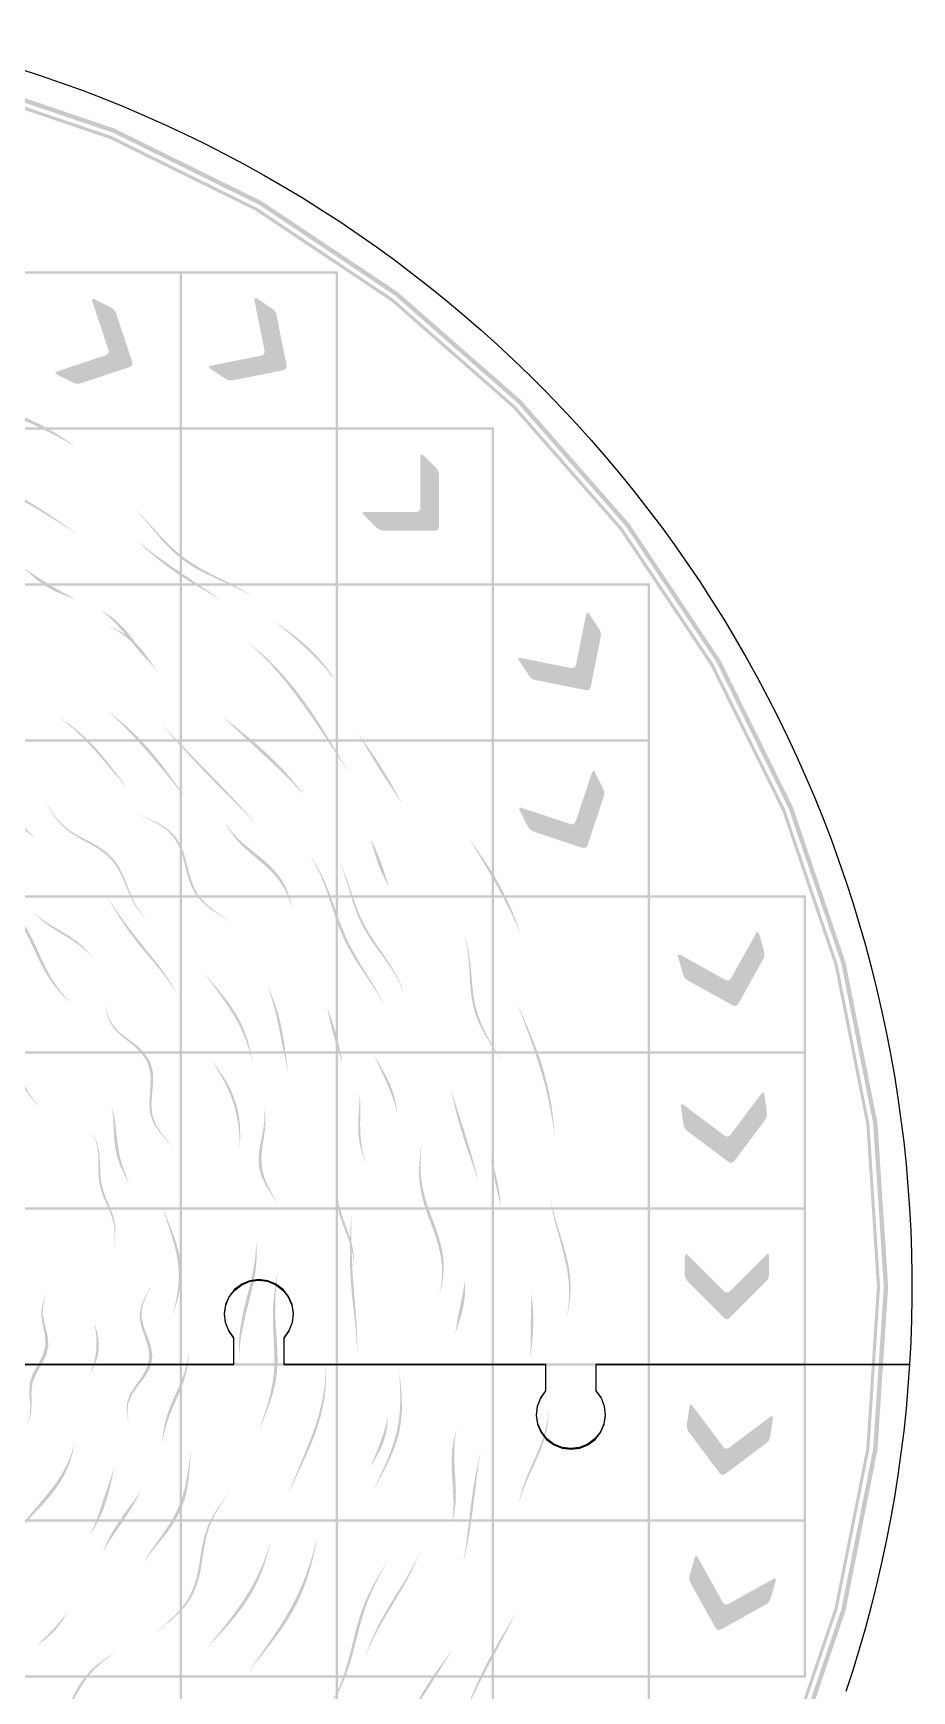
# Model space of a CAD drawing. Header units: millimetres. Extents: x 0 to 409, y 0 to 409.
# Drawn here: x 268.5 to 409.3, y 139.8 to 405.5 of the extents above; entities that cross this region are included whole.
import ezdxf

# ---------------------------------------------------------------- set-up
doc = ezdxf.new("R2010")
doc.units = ezdxf.units.MM
doc.layers.add('CUT', color=1, linetype='Continuous')
doc.layers.add('RASTER', color=7, linetype='Continuous')

msp = doc.modelspace()

# ---------------------------------------------------------------- hatches: boundary and pattern name
at = {"layer": 'RASTER'}
h = msp.add_hatch(color=7, dxfattribs=at)
h.paths.add_polyline_path([(405.485, 204.643), (403.766, 178.427), (398.641, 152.661), (390.196, 127.784), (378.577, 104.221), (363.981, 82.378), (346.659, 62.626), (326.907, 45.304), (305.064, 30.708), (281.501, 19.089), (256.624, 10.644), (230.858, 5.519), (204.642, 3.8), (178.427, 5.519), (152.661, 10.644), (127.783, 19.089), (104.221, 30.708), (82.377, 45.304), (62.625, 62.626), (45.303, 82.378), (30.708, 104.221), (19.088, 127.784), (10.644, 152.661), (5.518, 178.427), (3.8, 204.643), (5.518, 230.858), (10.644, 256.624), (19.088, 281.502), (30.708, 305.064), (45.303, 326.908), (62.625, 346.66), (82.377, 363.982), (104.221, 378.577), (127.783, 390.197), (152.661, 398.641), (178.427, 403.767), (204.642, 405.485), (230.858, 403.767), (256.624, 398.641), (281.501, 390.197), (305.064, 378.577), (326.907, 363.982), (346.659, 346.66), (363.981, 326.908), (378.577, 305.064), (390.196, 281.502), (398.641, 256.624), (403.766, 230.858)])
h.paths.add_polyline_path([(404.785, 204.643), (403.072, 178.519), (397.965, 152.842), (389.55, 128.051), (377.971, 104.571), (363.426, 82.804), (346.164, 63.121), (326.481, 45.859), (304.714, 31.314), (281.234, 19.735), (256.443, 11.32), (230.766, 6.213), (204.642, 4.5), (178.519, 6.213), (152.842, 11.32), (128.051, 19.735), (104.571, 31.314), (82.803, 45.859), (63.12, 63.121), (45.859, 82.804), (31.314, 104.571), (19.735, 128.051), (11.32, 152.842), (6.212, 178.519), (4.5, 204.643), (6.212, 230.766), (11.32, 256.443), (19.735, 281.234), (31.314, 304.714), (45.859, 326.482), (63.12, 346.165), (82.803, 363.426), (104.571, 377.971), (128.051, 389.55), (152.842, 397.965), (178.519, 403.073), (204.642, 404.785), (230.766, 403.073), (256.443, 397.965), (281.234, 389.55), (304.714, 377.971), (326.481, 363.426), (346.164, 346.165), (363.426, 326.482), (377.971, 304.714), (389.55, 281.234), (397.965, 256.443), (403.072, 230.766)])
h = msp.add_hatch(color=7, dxfattribs=at)
h.paths.add_polyline_path([(404.185, 204.643), (402.478, 178.597), (397.385, 152.997), (388.995, 128.281), (377.451, 104.871), (362.95, 83.169), (345.74, 63.545), (326.116, 46.335), (304.414, 31.834), (281.004, 20.29), (256.288, 11.9), (230.688, 6.807), (204.642, 5.1), (178.597, 6.807), (152.997, 11.9), (128.281, 20.29), (104.871, 31.834), (83.169, 46.335), (63.545, 63.545), (46.335, 83.169), (31.834, 104.871), (20.289, 128.281), (11.899, 152.997), (6.807, 178.597), (5.1, 204.643), (6.807, 230.688), (11.899, 256.288), (20.289, 281.004), (31.834, 304.414), (46.335, 326.116), (63.545, 345.74), (83.169, 362.95), (104.871, 377.451), (128.281, 388.996), (152.997, 397.386), (178.597, 402.478), (204.642, 404.185), (230.688, 402.478), (256.288, 397.386), (281.004, 388.996), (304.414, 377.451), (326.116, 362.95), (345.74, 345.74), (362.95, 326.116), (377.451, 304.414), (388.995, 281.004), (397.385, 256.288), (402.478, 230.688)])
h.paths.add_polyline_path([(403.685, 204.643), (401.982, 178.662), (396.903, 153.127), (388.534, 128.472), (377.018, 105.121), (362.553, 83.473), (345.387, 63.898), (325.812, 46.732), (304.164, 32.267), (280.813, 20.751), (256.158, 12.382), (230.623, 7.303), (204.642, 5.6), (178.662, 7.303), (153.126, 12.382), (128.472, 20.751), (105.121, 32.267), (83.473, 46.732), (63.898, 63.898), (46.731, 83.473), (32.267, 105.121), (20.751, 128.472), (12.382, 153.127), (7.303, 178.662), (5.6, 204.643), (7.303, 230.623), (12.382, 256.159), (20.751, 280.813), (32.267, 304.164), (46.731, 325.812), (63.898, 345.387), (83.473, 362.554), (105.121, 377.018), (128.472, 388.534), (153.126, 396.903), (178.662, 401.982), (204.642, 403.685), (230.623, 401.982), (256.158, 396.903), (280.813, 388.534), (304.164, 377.018), (325.812, 362.554), (345.387, 345.387), (362.553, 325.812), (377.018, 304.164), (388.534, 280.813), (396.903, 256.159), (401.982, 230.623)])
for points in [[(266.967, 367.318), (292.317, 367.318), (292.317, 366.968), (266.967, 366.968)], [(291.967, 367.318), (317.317, 367.318), (317.317, 366.968), (291.967, 366.968)], [(291.967, 366.968), (292.317, 366.968), (292.317, 342.318), (291.967, 342.318)], [(316.967, 366.968), (317.317, 366.968), (317.317, 342.318), (316.967, 342.318)], [(277.979, 362.428), (277.934, 362.59), (277.917, 362.719), (277.929, 362.815), (277.969, 362.878), (278.037, 362.909), (278.134, 362.907), (278.259, 362.872), (278.413, 362.804), (280.872, 361.574), (281.033, 361.485), (281.18, 361.383), (281.314, 361.27), (281.435, 361.145), (281.541, 361.008), (281.634, 360.86), (281.714, 360.7), (281.78, 360.528), (284.325, 352.894), (284.369, 352.724), (284.384, 352.568), (284.369, 352.428), (284.325, 352.302), (284.25, 352.19), (284.147, 352.094), (284.013, 352.013), (283.85, 351.946), (276.217, 349.401), (276.04, 349.351), (275.864, 349.319), (275.689, 349.304), (275.516, 349.307), (275.344, 349.329), (275.173, 349.368), (275.003, 349.425), (274.835, 349.5), (272.375, 350.73), (272.229, 350.812), (272.126, 350.891), (272.066, 350.967), (272.05, 351.04), (272.077, 351.11), (272.146, 351.177), (272.26, 351.241), (272.416, 351.302), (280.049, 353.846), (280.212, 353.913), (280.345, 353.995), (280.449, 354.091), (280.523, 354.202), (280.568, 354.328), (280.583, 354.469), (280.568, 354.625), (280.523, 354.795)], [(303.957, 362.574), (303.933, 362.74), (303.932, 362.87), (303.956, 362.964), (304.003, 363.022), (304.075, 363.044), (304.171, 363.03), (304.29, 362.98), (304.434, 362.894), (306.722, 361.368), (306.871, 361.259), (307.005, 361.14), (307.123, 361.011), (307.227, 360.873), (307.316, 360.724), (307.39, 360.565), (307.449, 360.396), (307.494, 360.217), (309.072, 352.327), (309.095, 352.153), (309.09, 351.996), (309.058, 351.858), (308.998, 351.739), (308.911, 351.638), (308.796, 351.555), (308.653, 351.491), (308.483, 351.445), (300.594, 349.867), (300.411, 349.839), (300.233, 349.828), (300.058, 349.836), (299.886, 349.86), (299.718, 349.903), (299.553, 349.963), (299.392, 350.04), (299.234, 350.136), (296.946, 351.661), (296.811, 351.761), (296.719, 351.852), (296.669, 351.935), (296.662, 352.01), (296.697, 352.076), (296.775, 352.134), (296.895, 352.183), (297.057, 352.224), (304.947, 353.802), (305.117, 353.848), (305.26, 353.912), (305.374, 353.995), (305.462, 354.096), (305.522, 354.216), (305.554, 354.354), (305.558, 354.51), (305.535, 354.685)], [(258.691, 346.444), (260.317, 346.081), (261.931, 345.676), (263.529, 345.218), (265.104, 344.698), (266.654, 344.111), (268.173, 343.454), (269.66, 342.727), (271.114, 341.932), (272.535, 341.075), (273.925, 340.164), (275.287, 339.208), (275.278, 339.19), (273.855, 340.027), (272.411, 340.827), (270.949, 341.591), (269.467, 342.318), (267.969, 343.008), (266.454, 343.663), (264.925, 344.283), (263.382, 344.868), (261.827, 345.42), (260.26, 345.938), (258.684, 346.425)], [(266.967, 342.318), (292.317, 342.318), (292.317, 341.968), (266.967, 341.968)], [(291.967, 342.318), (317.317, 342.318), (317.317, 341.968), (291.967, 341.968)], [(291.967, 341.968), (292.317, 341.968), (292.317, 317.318), (291.967, 317.318)], [(316.967, 342.318), (342.317, 342.318), (342.317, 341.968), (316.967, 341.968)], [(316.967, 341.968), (317.317, 341.968), (317.317, 317.318), (316.967, 317.318)], [(341.967, 341.968), (342.317, 341.968), (342.317, 317.318), (341.967, 317.318)], [(330.526, 337.555), (330.535, 337.722), (330.559, 337.85), (330.601, 337.937), (330.659, 337.985), (330.733, 337.992), (330.825, 337.96), (330.932, 337.887), (331.057, 337.774), (333.001, 335.83), (333.125, 335.694), (333.233, 335.551), (333.324, 335.401), (333.399, 335.245), (333.457, 335.081), (333.498, 334.911), (333.523, 334.734), (333.531, 334.55), (333.531, 326.504), (333.52, 326.328), (333.485, 326.175), (333.426, 326.047), (333.344, 325.941), (333.238, 325.859), (333.11, 325.8), (332.957, 325.765), (332.781, 325.754), (324.735, 325.754), (324.551, 325.762), (324.374, 325.787), (324.204, 325.828), (324.04, 325.886), (323.884, 325.961), (323.734, 326.052), (323.591, 326.16), (323.455, 326.284), (321.511, 328.228), (321.398, 328.353), (321.325, 328.46), (321.293, 328.552), (321.3, 328.626), (321.348, 328.684), (321.435, 328.726), (321.563, 328.75), (321.73, 328.759), (329.776, 328.759), (329.952, 328.77), (330.104, 328.806), (330.233, 328.864), (330.339, 328.946), (330.421, 329.052), (330.479, 329.181), (330.515, 329.333), (330.526, 329.509)], [(257.229, 335.427), (258.738, 334.86), (260.232, 334.254), (261.709, 333.606), (263.167, 332.918), (264.605, 332.189), (266.024, 331.422), (267.423, 330.619), (268.803, 329.783), (270.165, 328.92), (271.512, 328.034), (272.844, 327.129), (274.166, 326.212), (275.48, 325.287), (275.47, 325.27), (274.116, 326.124), (272.758, 326.973), (271.394, 327.817), (270.025, 328.654), (268.649, 329.482), (267.263, 330.298), (265.868, 331.1), (264.461, 331.883), (263.042, 332.645), (261.609, 333.381), (260.162, 334.09), (258.699, 334.766), (257.221, 335.408)], [(284.853, 329.162), (285.981, 328.052), (287.068, 326.894), (288.136, 325.721), (289.207, 324.566), (290.303, 323.455), (291.441, 322.412), (292.635, 321.449), (293.892, 320.57), (295.21, 319.766), (296.582, 319.022), (297.991, 318.315), (299.415, 317.615), (300.831, 316.892), (302.212, 316.118), (303.534, 315.267), (303.521, 315.252), (302.148, 316.045), (300.72, 316.763), (299.263, 317.433), (297.803, 318.087), (296.368, 318.757), (294.98, 319.474), (293.655, 320.262), (292.401, 321.14), (291.22, 322.113), (290.103, 323.179), (289.037, 324.325), (288.002, 325.526), (286.973, 326.753), (285.927, 327.971), (284.843, 329.145)], [(285.241, 324.001), (286.521, 323.023), (287.812, 322.063), (289.114, 321.121), (290.429, 320.194), (291.755, 319.282), (293.09, 318.378), (294.431, 317.478), (295.773, 316.575), (297.113, 315.663), (298.444, 314.736), (298.431, 314.721), (297.021, 315.553), (295.613, 316.378), (294.217, 317.21), (292.845, 318.063), (291.501, 318.948), (290.191, 319.874), (288.913, 320.843), (287.665, 321.855), (286.44, 322.906), (285.229, 323.984)], [(266.868, 319.89), (268.21, 318.957), (269.565, 318.056), (270.939, 317.191), (272.335, 316.365), (273.757, 315.58), (275.206, 314.834), (275.195, 314.818), (273.62, 315.361), (272.11, 315.995), (270.687, 316.763), (269.35, 317.68), (268.084, 318.731), (266.859, 319.872)], [(266.967, 317.318), (292.317, 317.318), (292.317, 316.968), (266.967, 316.968)], [(291.967, 317.318), (317.317, 317.318), (317.317, 316.968), (291.967, 316.968)], [(291.967, 316.968), (292.317, 316.968), (292.317, 292.318), (291.967, 292.318)], [(316.967, 317.318), (342.317, 317.318), (342.317, 316.968), (316.967, 316.968)], [(316.967, 316.968), (317.317, 316.968), (317.317, 292.318), (316.967, 292.318)], [(341.967, 317.318), (367.317, 317.318), (367.317, 316.968), (341.967, 316.968)], [(341.967, 316.968), (342.317, 316.968), (342.317, 292.318), (341.967, 292.318)], [(366.967, 316.968), (367.317, 316.968), (367.317, 292.318), (366.967, 292.318)], [(279.388, 313.065), (280.754, 312.152), (282.017, 311.097), (283.179, 309.909), (284.253, 308.618), (285.264, 307.261), (286.246, 305.887), (287.24, 304.544), (287.227, 304.528), (286.11, 305.718), (285.033, 306.967), (283.972, 308.251), (282.903, 309.539), (281.797, 310.794), (280.629, 311.975), (279.377, 313.049)], [(307.41, 311.035), (308.79, 310.081), (310.138, 309.088), (311.439, 308.04), (312.679, 306.928), (313.848, 305.746), (314.943, 304.496), (315.967, 303.184), (316.927, 301.819), (316.912, 301.806), (315.858, 303.087), (314.756, 304.327), (313.61, 305.526), (312.425, 306.688), (311.207, 307.815), (309.959, 308.91), (308.687, 309.977), (307.396, 311.02)], [(357.061, 312.228), (357.102, 312.39), (357.151, 312.51), (357.209, 312.588), (357.275, 312.623), (357.35, 312.616), (357.433, 312.566), (357.524, 312.474), (357.624, 312.339), (359.149, 310.051), (359.245, 309.893), (359.322, 309.732), (359.382, 309.567), (359.425, 309.399), (359.449, 309.227), (359.457, 309.052), (359.446, 308.874), (359.418, 308.691), (357.84, 300.802), (357.794, 300.632), (357.73, 300.489), (357.647, 300.374), (357.546, 300.287), (357.427, 300.227), (357.289, 300.195), (357.132, 300.19), (356.958, 300.213), (349.068, 301.791), (348.889, 301.836), (348.72, 301.895), (348.561, 301.969), (348.412, 302.058), (348.274, 302.162), (348.145, 302.28), (348.026, 302.414), (347.917, 302.563), (346.391, 304.851), (346.305, 304.995), (346.255, 305.114), (346.241, 305.21), (346.263, 305.282), (346.321, 305.329), (346.415, 305.353), (346.545, 305.352), (346.711, 305.328), (354.6, 303.75), (354.775, 303.727), (354.931, 303.731), (355.069, 303.763), (355.189, 303.823), (355.29, 303.911), (355.373, 304.025), (355.437, 304.168), (355.483, 304.338)], [(280.629, 310.512), (282.252, 309.74), (283.74, 308.775), (285.068, 307.599), (286.242, 306.237), (287.301, 304.748), (288.307, 303.217), (288.294, 303.201), (287.191, 304.615), (286.064, 306.015), (284.868, 307.342), (283.568, 308.548), (282.15, 309.601), (280.617, 310.495)], [(303.022, 307.839), (304.277, 306.784), (305.497, 305.691), (306.678, 304.556), (307.819, 303.381), (308.917, 302.166), (309.973, 300.914), (310.989, 299.627), (311.966, 298.31), (312.909, 296.967), (313.82, 295.603), (314.706, 294.223), (315.572, 292.832), (316.424, 291.437), (317.268, 290.04), (318.11, 288.647), (318.955, 287.261), (318.939, 287.249), (318.027, 288.586), (317.122, 289.93), (316.222, 291.279), (315.321, 292.633), (314.416, 293.987), (313.503, 295.338), (312.576, 296.683), (311.631, 298.017), (310.663, 299.335), (309.668, 300.635), (308.644, 301.911), (307.587, 303.159), (306.495, 304.377), (305.368, 305.561), (304.206, 306.711), (303.008, 307.824)], [(272.728, 295.83), (274.028, 294.934), (275.277, 293.969), (276.471, 292.935), (277.609, 291.836), (278.693, 290.68), (279.73, 289.477), (280.726, 288.24), (281.694, 286.98), (282.644, 285.714), (283.591, 284.453), (283.577, 284.439), (282.562, 285.628), (281.551, 286.828), (280.538, 288.033), (279.514, 289.234), (278.471, 290.422), (277.4, 291.587), (276.294, 292.718), (275.147, 293.805), (273.955, 294.839), (272.716, 295.814)], [(280.534, 296.782), (281.849, 295.749), (283.123, 294.668), (284.354, 293.537), (285.54, 292.358), (286.68, 291.133), (287.776, 289.867), (288.831, 288.565), (289.849, 287.235), (290.836, 285.884), (291.801, 284.519), (292.751, 283.149), (292.736, 283.136), (291.697, 284.424), (290.653, 285.711), (289.602, 286.996), (288.541, 288.276), (287.466, 289.549), (286.375, 290.811), (285.263, 292.057), (284.125, 293.281), (282.958, 294.478), (281.758, 295.642), (280.521, 296.767)], [(298.975, 295.823), (300.243, 294.827), (301.511, 293.823), (302.771, 292.803), (304.015, 291.761), (305.235, 290.69), (306.424, 289.587), (307.577, 288.448), (308.69, 287.271), (309.76, 286.057), (310.785, 284.806), (311.766, 283.52), (311.75, 283.508), (310.66, 284.711), (309.536, 285.883), (308.386, 287.03), (307.218, 288.156), (306.038, 289.265), (304.853, 290.364), (303.666, 291.455), (302.482, 292.544), (301.303, 293.631), (300.129, 294.719), (298.961, 295.809)], [(266.967, 292.318), (292.317, 292.318), (292.317, 291.968), (266.967, 291.968)], [(289.253, 294.514), (290.333, 293.394), (291.412, 292.276), (292.493, 291.16), (293.574, 290.046), (294.658, 288.933), (295.742, 287.82), (296.827, 286.705), (297.911, 285.588), (298.992, 284.465), (300.068, 283.335), (301.137, 282.195), (302.195, 281.043), (303.239, 279.877), (304.267, 278.695), (304.251, 278.683), (303.168, 279.823), (302.073, 280.947), (300.97, 282.061), (299.865, 283.167), (298.763, 284.271), (297.667, 285.376), (296.58, 286.485), (295.504, 287.602), (294.439, 288.727), (293.385, 289.864), (292.34, 291.01), (291.304, 292.166), (290.271, 293.33), (289.239, 294.499)], [(291.967, 292.318), (317.317, 292.318), (317.317, 291.968), (291.967, 291.968)], [(316.967, 292.318), (342.317, 292.318), (342.317, 291.968), (316.967, 291.968)], [(320.627, 293.139), (321.58, 291.825), (322.512, 290.496), (323.418, 289.149), (324.294, 287.782), (325.139, 286.397), (325.957, 284.995), (326.754, 283.582), (327.538, 282.164), (327.521, 282.153), (326.615, 283.492), (325.717, 284.836), (324.832, 286.188), (323.965, 287.554), (323.116, 288.934), (322.279, 290.326), (321.448, 291.726), (320.612, 293.127)], [(341.967, 292.318), (367.317, 292.318), (367.317, 291.968), (341.967, 291.968)], [(291.967, 291.968), (292.317, 291.968), (292.317, 267.318), (291.967, 267.318)], [(316.967, 291.968), (317.317, 291.968), (317.317, 267.318), (316.967, 267.318)], [(341.967, 291.968), (342.317, 291.968), (342.317, 267.318), (341.967, 267.318)], [(366.967, 291.968), (367.317, 291.968), (367.317, 267.318), (366.967, 267.318)], [(357.983, 286.869), (358.044, 287.025), (358.108, 287.139), (358.175, 287.208), (358.245, 287.235), (358.318, 287.219), (358.394, 287.159), (358.473, 287.056), (358.555, 286.91), (359.785, 284.45), (359.86, 284.282), (359.917, 284.112), (359.956, 283.941), (359.978, 283.769), (359.981, 283.596), (359.966, 283.421), (359.934, 283.245), (359.884, 283.068), (357.339, 275.435), (357.272, 275.272), (357.191, 275.138), (357.095, 275.035), (356.983, 274.96), (356.857, 274.916), (356.717, 274.901), (356.561, 274.916), (356.391, 274.96), (348.757, 277.505), (348.585, 277.571), (348.425, 277.651), (348.277, 277.744), (348.14, 277.85), (348.015, 277.971), (347.902, 278.105), (347.8, 278.252), (347.711, 278.413), (346.481, 280.872), (346.413, 281.026), (346.378, 281.151), (346.376, 281.248), (346.407, 281.316), (346.47, 281.356), (346.566, 281.368), (346.695, 281.351), (346.857, 281.306), (354.49, 278.762), (354.66, 278.717), (354.816, 278.702), (354.957, 278.717), (355.083, 278.762), (355.194, 278.836), (355.29, 278.94), (355.372, 279.073), (355.439, 279.236)], [(261.252, 284.882), (262.374, 283.673), (263.449, 282.419), (264.498, 281.149), (265.543, 279.894), (266.611, 278.682), (267.725, 277.536), (268.905, 276.471), (268.891, 276.456), (267.593, 277.383), (266.387, 278.415), (265.273, 279.56), (264.233, 280.811), (263.239, 282.141), (262.255, 283.51), (261.24, 284.865)], [(270.321, 282.435), (271.226, 281.035), (272.186, 279.717), (273.276, 278.555), (274.534, 277.574), (275.943, 276.737), (277.434, 275.964), (278.907, 275.151), (280.257, 274.202), (281.405, 273.059), (282.325, 271.716), (283.049, 270.215), (283.662, 268.642), (284.277, 267.09), (285.001, 265.64), (285.908, 264.336), (287.011, 263.173), (286.994, 263.161), (285.844, 264.289), (284.893, 265.558), (284.129, 266.974), (283.48, 268.495), (282.841, 270.041), (282.098, 271.52), (281.169, 272.849), (280.019, 273.984), (278.678, 274.933), (277.221, 275.755), (275.752, 276.544), (274.373, 277.405), (273.148, 278.417), (272.095, 279.616), (271.175, 280.976), (270.308, 282.42)], [(285.411, 280.28), (287.036, 279.596), (288.627, 278.854), (290.054, 277.943), (291.222, 276.799), (292.095, 275.41), (292.709, 273.824), (293.16, 272.132), (293.583, 270.444), (294.119, 268.86), (294.875, 267.447), (295.896, 266.219), (297.155, 265.141), (298.555, 264.136), (299.957, 263.111), (299.94, 263.101), (298.476, 264.086), (297.017, 265.05), (295.707, 266.091), (294.644, 267.286), (293.858, 268.673), (293.305, 270.238), (292.878, 271.917), (292.437, 273.61), (291.846, 275.208), (291.006, 276.619), (289.881, 277.795), (288.503, 278.744), (286.966, 279.533), (285.396, 280.267)], [(299.271, 278.917), (300.187, 277.65), (301.237, 276.485), (302.411, 275.405), (303.67, 274.374), (304.954, 273.347), (306.191, 272.274), (307.314, 271.113), (308.271, 269.838), (309.033, 268.44), (309.607, 266.933), (310.029, 265.347), (310.012, 265.337), (309.47, 266.852), (308.788, 268.29), (307.937, 269.628), (306.919, 270.857), (305.767, 271.991), (304.533, 273.058), (303.285, 274.103), (302.092, 275.174), (301.006, 276.314), (300.06, 277.554), (299.256, 278.905)], [(322.626, 276.29), (323.194, 275.073), (323.726, 273.838), (324.212, 272.581), (324.654, 271.304), (325.07, 270.017), (325.486, 268.736), (325.468, 268.727), (324.835, 269.889), (324.262, 271.086), (323.764, 272.326), (323.338, 273.613), (322.964, 274.936), (322.609, 276.279)], [(338.39, 276.323), (339.394, 274.929), (340.379, 273.518), (341.333, 272.086), (342.245, 270.629), (343.107, 269.144), (343.913, 267.629), (344.658, 266.085), (345.341, 264.513), (345.965, 262.916), (346.531, 261.297), (346.513, 261.29), (345.834, 262.862), (345.111, 264.415), (344.35, 265.949), (343.555, 267.467), (342.734, 268.97), (341.891, 270.459), (341.03, 271.937), (340.156, 273.405), (339.269, 274.863), (338.372, 276.314)], [(312.837, 273.727), (313.718, 272.397), (314.497, 271.005), (315.183, 269.56), (315.791, 268.074), (316.347, 266.565), (316.878, 265.05), (317.416, 263.545), (317.986, 262.062), (318.609, 260.61), (319.295, 259.191), (320.047, 257.802), (320.854, 256.434), (321.696, 255.076), (322.546, 253.716), (323.374, 252.339), (324.147, 250.935), (324.84, 249.494), (324.821, 249.487), (324.061, 250.901), (323.224, 252.279), (322.337, 253.628), (321.435, 254.964), (320.55, 256.298), (319.71, 257.646), (318.937, 259.02), (318.24, 260.429), (317.619, 261.877), (317.064, 263.361), (316.552, 264.874), (316.055, 266.403), (315.544, 267.933), (314.987, 269.445), (314.359, 270.922), (313.64, 272.349), (312.82, 273.716)], [(317.534, 272.743), (318.194, 271.295), (318.765, 269.8), (319.283, 268.283), (319.791, 266.768), (320.332, 265.278), (320.94, 263.827), (321.635, 262.422), (322.421, 261.062), (323.283, 259.733), (324.193, 258.42), (325.108, 257.101), (325.982, 255.757), (326.772, 254.372), (327.444, 252.935), (327.981, 251.444), (327.963, 251.437), (327.366, 252.904), (326.638, 254.317), (325.797, 255.68), (324.88, 257.002), (323.933, 258.303), (323.001, 259.602), (322.128, 260.921), (321.344, 262.279), (320.662, 263.686), (320.079, 265.145), (319.573, 266.65), (319.108, 268.185), (318.639, 269.728), (318.122, 271.252), (317.517, 272.733)], [(261.174, 267.675), (262.725, 266.81), (264.159, 265.801), (265.444, 264.628), (266.567, 263.297), (267.535, 261.83), (268.375, 260.266), (269.132, 258.654), (269.861, 257.043), (270.616, 255.474), (271.446, 253.979), (272.381, 252.57), (273.433, 251.242), (274.59, 249.976), (274.573, 249.965), (273.327, 251.17), (272.192, 252.436), (271.187, 253.788), (270.304, 255.234), (269.514, 256.764), (268.771, 258.351), (268.02, 259.956), (267.205, 261.53), (266.281, 263.026), (265.215, 264.402), (263.998, 265.635), (262.637, 266.716), (261.16, 267.66)], [(266.967, 267.318), (292.317, 267.318), (292.317, 266.968), (266.967, 266.968)], [(280.343, 267.068), (281.235, 265.745), (282.13, 264.429), (283.044, 263.131), (283.986, 261.856), (284.96, 260.601), (285.959, 259.361), (286.971, 258.123), (287.975, 256.874), (288.949, 255.6), (289.872, 254.289), (290.723, 252.933), (291.489, 251.529), (291.472, 251.519), (290.628, 252.88), (289.708, 254.194), (288.727, 255.466), (287.709, 256.707), (286.679, 257.934), (285.661, 259.16), (284.674, 260.402), (283.731, 261.672), (282.835, 262.976), (281.98, 264.313), (281.15, 265.678), (280.327, 267.055)], [(291.967, 267.318), (317.317, 267.318), (317.317, 266.968), (291.967, 266.968)], [(291.967, 266.968), (292.317, 266.968), (292.317, 242.318), (291.967, 242.318)], [(316.967, 267.318), (342.317, 267.318), (342.317, 266.968), (316.967, 266.968)], [(316.967, 266.968), (317.317, 266.968), (317.317, 242.318), (316.967, 242.318)], [(341.967, 267.318), (367.317, 267.318), (367.317, 266.968), (341.967, 266.968)], [(341.967, 266.968), (342.317, 266.968), (342.317, 242.318), (341.967, 242.318)], [(366.967, 267.318), (392.317, 267.318), (392.317, 266.968), (366.967, 266.968)], [(366.967, 266.968), (367.317, 266.968), (367.317, 242.318), (366.967, 242.318)], [(391.967, 266.968), (392.317, 266.968), (392.317, 242.318), (391.967, 242.318)], [(268.563, 264.561), (269.827, 263.523), (271.232, 262.596), (272.722, 261.718), (274.219, 260.818), (275.639, 259.83), (276.902, 258.702), (277.956, 257.407), (277.94, 257.395), (276.777, 258.608), (275.429, 259.667), (273.966, 260.614), (272.472, 261.509), (271.032, 262.422), (269.711, 263.419), (268.548, 264.548)], [(337.55, 260.93), (338.033, 259.381), (338.358, 257.773), (338.564, 256.126), (338.707, 254.465), (338.845, 252.813), (339.039, 251.19), (339.335, 249.61), (339.767, 248.078), (340.343, 246.592), (341.05, 245.143), (341.853, 243.715), (342.701, 242.29), (343.534, 240.851), (343.515, 240.846), (342.605, 242.264), (341.684, 243.667), (340.818, 245.074), (340.061, 246.505), (339.45, 247.976), (339.001, 249.498), (338.706, 251.074), (338.532, 252.7), (338.43, 254.362), (338.339, 256.039), (338.195, 257.708), (337.94, 259.343), (337.532, 260.922)], [(384.257, 261.13), (384.346, 261.272), (384.43, 261.372), (384.508, 261.428), (384.582, 261.441), (384.651, 261.412), (384.715, 261.339), (384.774, 261.223), (384.828, 261.064), (385.583, 258.42), (385.626, 258.241), (385.651, 258.064), (385.658, 257.888), (385.647, 257.715), (385.618, 257.544), (385.571, 257.375), (385.507, 257.208), (385.425, 257.043), (381.518, 250.01), (381.422, 249.862), (381.317, 249.746), (381.203, 249.662), (381.08, 249.609), (380.948, 249.589), (380.807, 249.6), (380.657, 249.643), (380.498, 249.718), (373.464, 253.626), (373.307, 253.723), (373.165, 253.83), (373.036, 253.949), (372.921, 254.079), (372.82, 254.221), (372.734, 254.373), (372.661, 254.537), (372.603, 254.711), (371.847, 257.356), (371.809, 257.519), (371.798, 257.648), (371.814, 257.744), (371.857, 257.805), (371.926, 257.833), (372.023, 257.827), (372.146, 257.787), (372.297, 257.712), (379.33, 253.805), (379.489, 253.73), (379.64, 253.687), (379.781, 253.675), (379.913, 253.696), (380.036, 253.748), (380.15, 253.832), (380.254, 253.948), (380.35, 254.096)], [(296.012, 254.769), (297.036, 253.521), (298.077, 252.27), (299.099, 250.998), (300.069, 249.689), (300.954, 248.332), (301.728, 246.918), (302.377, 245.446), (302.894, 243.921), (303.289, 242.353), (303.58, 240.752), (303.561, 240.745), (303.163, 242.304), (302.674, 243.833), (302.081, 245.323), (301.387, 246.769), (300.598, 248.17), (299.732, 249.53), (298.812, 250.857), (297.865, 252.162), (296.918, 253.458), (295.994, 254.759)], [(306.102, 252.641), (306.729, 251.246), (307.272, 249.814), (307.731, 248.349), (308.111, 246.857), (308.423, 245.344), (308.68, 243.817), (308.9, 242.286), (309.104, 240.759), (309.313, 239.242), (309.294, 239.235), (308.959, 240.709), (308.646, 242.195), (308.345, 243.691), (308.047, 245.196), (307.738, 246.704), (307.402, 248.21), (307.024, 249.705), (306.59, 251.182), (306.084, 252.632)], [(258.742, 249.858), (259.506, 248.537), (260.426, 247.347), (261.532, 246.293), (262.742, 245.298), (263.9, 244.246), (264.857, 243.047), (265.545, 241.676), (266.016, 240.186), (266.42, 238.675), (266.923, 237.234), (267.627, 235.904), (268.511, 234.656), (269.441, 233.416), (269.422, 233.408), (268.4, 234.604), (267.431, 235.807), (266.654, 237.094), (266.094, 238.496), (265.653, 239.976), (265.166, 241.445), (264.483, 242.808), (263.552, 244.013), (262.437, 245.085), (261.287, 246.114), (260.253, 247.214), (259.411, 248.461), (258.726, 249.845)], [(280.03, 249.801), (280.407, 248.177), (281.106, 246.75), (282.175, 245.521), (283.526, 244.419), (284.962, 243.33), (286.243, 242.136), (287.168, 240.76), (287.643, 239.186), (287.716, 237.459), (287.563, 235.67), (287.429, 233.917), (287.543, 232.274), (288.041, 230.767), (288.919, 229.37), (290.029, 228.02), (291.135, 226.642), (291.116, 226.637), (289.934, 227.994), (288.752, 229.321), (287.809, 230.694), (287.254, 232.177), (287.095, 233.799), (287.196, 235.533), (287.33, 237.307), (287.252, 239.024), (286.788, 240.594), (285.887, 241.973), (284.642, 243.176), (283.254, 244.282), (281.96, 245.407), (280.954, 246.666), (280.322, 248.127), (280.013, 249.791)], [(315.62, 249.301), (316.137, 247.87), (316.614, 246.425), (317.04, 244.963), (317.414, 243.485), (317.747, 241.998), (318.062, 240.509), (318.043, 240.503), (317.536, 241.928), (317.064, 243.365), (316.641, 244.819), (316.267, 246.295), (315.929, 247.789), (315.601, 249.293)], [(346.174, 249.685), (346.848, 248.166), (347.513, 246.64), (348.16, 245.105), (348.78, 243.557), (349.362, 241.995), (349.898, 240.417), (350.381, 238.824), (350.806, 237.216), (351.17, 235.593), (351.473, 233.958), (351.714, 232.311), (351.9, 230.656), (352.034, 228.995), (352.015, 228.992), (351.787, 230.636), (351.514, 232.274), (351.196, 233.902), (350.833, 235.522), (350.426, 237.131), (349.98, 238.73), (349.498, 240.319), (348.985, 241.897), (348.447, 243.467), (347.889, 245.028), (347.318, 246.583), (346.738, 248.132), (346.155, 249.679)], [(266.967, 242.318), (292.317, 242.318), (292.317, 241.968), (266.967, 241.968)], [(291.967, 242.318), (317.317, 242.318), (317.317, 241.968), (291.967, 241.968)], [(291.967, 241.968), (292.317, 241.968), (292.317, 217.318), (291.967, 217.318)], [(316.967, 242.318), (342.317, 242.318), (342.317, 241.968), (316.967, 241.968)], [(316.967, 241.968), (317.317, 241.968), (317.317, 217.318), (316.967, 217.318)], [(341.967, 242.318), (367.317, 242.318), (367.317, 241.968), (341.967, 241.968)], [(341.967, 241.968), (342.317, 241.968), (342.317, 217.318), (341.967, 217.318)], [(366.967, 242.318), (392.317, 242.318), (392.317, 241.968), (366.967, 241.968)], [(366.967, 241.968), (367.317, 241.968), (367.317, 217.318), (366.967, 217.318)], [(391.967, 241.968), (392.317, 241.968), (392.317, 217.318), (391.967, 217.318)], [(297.062, 240.884), (298.081, 239.532), (299.032, 238.139), (299.87, 236.693), (300.563, 235.19), (301.087, 233.629), (301.437, 232.017), (301.622, 230.364), (301.668, 228.686), (301.612, 226.995), (301.592, 226.991), (301.529, 228.651), (301.38, 230.3), (301.119, 231.927), (300.73, 233.521), (300.208, 235.077), (299.557, 236.588), (298.796, 238.055), (297.948, 239.482), (297.044, 240.877)], [(323.173, 241.535), (324.042, 240.104), (324.88, 238.651), (325.616, 237.161), (326.199, 235.623), (326.6, 234.036), (326.826, 232.408), (326.806, 232.404), (326.399, 233.987), (325.865, 235.537), (325.235, 237.058), (324.548, 238.558), (323.843, 240.044), (323.154, 241.529)], [(320.82, 235.541), (320.899, 233.932), (320.894, 232.311), (320.874, 230.698), (320.912, 229.106), (321.064, 227.545), (321.361, 226.015), (321.804, 224.508), (321.784, 224.505), (321.208, 225.987), (320.805, 227.494), (320.595, 229.04), (320.558, 230.627), (320.637, 232.25), (320.748, 233.894), (320.8, 235.536)], [(335.525, 235.931), (335.999, 234.35), (336.496, 232.771), (337.007, 231.191), (337.519, 229.607), (338.024, 228.016), (338.511, 226.417), (338.974, 224.808), (339.408, 223.19), (339.808, 221.563), (339.788, 221.56), (339.252, 223.169), (338.699, 224.767), (338.148, 226.358), (337.614, 227.944), (337.111, 229.53), (336.646, 231.119), (336.224, 232.713), (335.845, 234.315), (335.505, 235.926)], [(385.097, 235.442), (385.204, 235.571), (385.3, 235.658), (385.386, 235.703), (385.461, 235.706), (385.525, 235.668), (385.578, 235.587), (385.621, 235.464), (385.653, 235.3), (386.042, 232.577), (386.059, 232.394), (386.06, 232.215), (386.043, 232.04), (386.009, 231.87), (385.957, 231.705), (385.888, 231.544), (385.802, 231.387), (385.698, 231.235), (380.87, 224.798), (380.755, 224.664), (380.636, 224.564), (380.512, 224.496), (380.383, 224.46), (380.249, 224.458), (380.111, 224.489), (379.968, 224.552), (379.82, 224.648), (373.383, 229.475), (373.241, 229.593), (373.114, 229.719), (373.003, 229.854), (372.907, 229.999), (372.826, 230.152), (372.761, 230.315), (372.712, 230.487), (372.677, 230.668), (372.288, 233.39), (372.273, 233.557), (372.28, 233.687), (372.308, 233.779), (372.359, 233.835), (372.432, 233.853), (372.527, 233.833), (372.643, 233.777), (372.782, 233.683), (379.219, 228.855), (379.367, 228.759), (379.51, 228.696), (379.648, 228.665), (379.782, 228.668), (379.911, 228.703), (380.035, 228.771), (380.154, 228.872), (380.269, 229.005)], [(281.07, 233.41), (281.464, 231.862), (281.707, 230.27), (281.881, 228.668), (282.075, 227.084), (282.362, 225.535), (282.78, 224.023), (283.317, 222.538), (283.919, 221.058), (283.9, 221.054), (283.126, 222.494), (282.444, 223.94), (281.933, 225.419), (281.614, 226.95), (281.456, 228.536), (281.38, 230.161), (281.279, 231.796), (281.051, 233.403)], [(305.507, 233.126), (305.712, 231.589), (305.649, 229.99), (305.426, 228.368), (305.181, 226.759), (305.049, 225.19), (305.134, 223.675), (305.485, 222.213), (306.08, 220.787), (306.835, 219.373), (307.625, 217.947), (307.605, 217.945), (306.679, 219.35), (305.799, 220.742), (305.108, 222.147), (304.695, 223.592), (304.59, 225.096), (304.745, 226.663), (305.054, 228.28), (305.374, 229.921), (305.558, 231.548), (305.488, 233.12)], [(277.899, 229.414), (278.657, 227.868), (279.069, 226.21), (279.195, 224.479), (279.241, 222.743), (279.439, 221.057), (279.904, 219.431), (280.568, 217.833), (281.219, 216.216), (281.621, 214.549), (281.658, 212.835), (281.403, 211.103), (281.383, 211.102), (281.551, 212.824), (281.435, 214.525), (280.968, 216.178), (280.271, 217.781), (279.584, 219.368), (279.12, 220.987), (278.948, 222.672), (278.949, 224.414), (278.889, 226.158), (278.555, 227.836), (277.88, 229.408)], [(330.674, 227.255), (330.576, 225.597), (330.544, 223.958), (330.623, 222.342), (330.838, 220.748), (331.193, 219.169), (331.669, 217.598), (332.229, 216.026), (332.816, 214.446), (333.371, 212.852), (333.831, 211.242), (334.144, 209.617), (334.275, 207.98), (334.209, 206.339), (333.956, 204.7), (333.548, 203.069), (333.528, 203.07), (333.838, 204.7), (333.996, 206.336), (333.976, 207.973), (333.772, 209.602), (333.4, 211.22), (332.901, 212.822), (332.326, 214.409), (331.739, 215.983), (331.201, 217.55), (330.765, 219.12), (330.468, 220.701), (330.327, 222.301), (330.334, 223.926), (330.459, 225.577), (330.654, 227.252)], [(341.848, 225.135), (342.227, 223.89), (342.577, 222.638), (342.878, 221.376), (343.121, 220.104), (343.31, 218.826), (343.457, 217.542), (343.437, 217.54), (343.114, 218.806), (342.798, 220.068), (342.508, 221.331), (342.254, 222.595), (342.032, 223.863), (341.828, 225.132)], [(317.246, 222.942), (317.147, 221.195), (317.201, 219.478), (317.465, 217.792), (317.931, 216.124), (318.529, 214.458), (319.141, 212.78), (319.638, 211.08), (319.91, 209.36), (319.899, 207.625), (319.879, 207.625), (319.771, 209.354), (319.394, 211.067), (318.82, 212.757), (318.166, 214.427), (317.569, 216.087), (317.145, 217.755), (316.959, 219.447), (317.009, 221.174), (317.226, 222.938)], [(351.433, 218.513), (351.764, 216.964), (352.176, 215.416), (352.641, 213.865), (353.127, 212.308), (353.595, 210.741), (354.008, 209.164), (354.331, 207.578), (354.536, 205.984), (354.606, 204.386), (354.533, 202.789), (354.322, 201.196), (353.99, 199.61), (353.97, 199.611), (354.218, 201.198), (354.351, 202.791), (354.358, 204.387), (354.237, 205.981), (353.999, 207.571), (353.665, 209.154), (353.264, 210.728), (352.828, 212.293), (352.393, 213.85), (351.995, 215.403), (351.661, 216.955), (351.414, 218.511)], [(266.967, 217.318), (292.317, 217.318), (292.317, 216.968), (266.967, 216.968)], [(289.31, 217.257), (289.852, 215.759), (290.439, 214.254), (291.018, 212.732), (291.531, 211.19), (291.927, 209.627), (292.164, 208.047), (292.218, 206.456), (292.089, 204.864), (291.794, 203.28), (291.371, 201.709), (290.873, 200.156), (290.853, 200.158), (291.237, 201.714), (291.554, 203.283), (291.762, 204.863), (291.829, 206.448), (291.742, 208.03), (291.506, 209.603), (291.143, 211.161), (290.692, 212.702), (290.201, 214.227), (289.718, 215.741), (289.29, 217.254)], [(291.967, 217.318), (317.317, 217.318), (317.317, 216.968), (291.967, 216.968)], [(291.967, 216.968), (292.317, 216.968), (292.317, 192.318), (291.967, 192.318)], [(316.967, 217.318), (342.317, 217.318), (342.317, 216.968), (316.967, 216.968)], [(316.967, 216.968), (317.317, 216.968), (317.317, 192.318), (316.967, 192.318)], [(319.451, 216.09), (319.453, 214.52), (319.462, 212.953), (319.485, 211.39), (319.529, 209.829), (319.596, 208.271), (319.686, 206.712), (319.795, 205.151), (319.919, 203.588), (320.048, 202.02), (320.174, 200.449), (320.286, 198.873), (320.372, 197.293), (320.421, 195.712), (320.423, 194.13), (320.403, 194.132), (320.321, 195.72), (320.195, 197.305), (320.041, 198.885), (319.871, 200.46), (319.702, 202.028), (319.545, 203.591), (319.413, 205.149), (319.313, 206.705), (319.25, 208.26), (319.226, 209.816), (319.24, 211.375), (319.285, 212.94), (319.352, 214.511), (319.431, 216.088)], [(341.967, 217.318), (367.317, 217.318), (367.317, 216.968), (341.967, 216.968)], [(341.967, 216.968), (342.317, 216.968), (342.317, 192.318), (341.967, 192.318)], [(366.967, 217.318), (392.317, 217.318), (392.317, 216.968), (366.967, 216.968)], [(366.967, 216.968), (367.317, 216.968), (367.317, 192.318), (366.967, 192.318)], [(391.967, 216.968), (392.317, 216.968), (392.317, 192.318), (391.967, 192.318)], [(304.19, 212.079), (304.309, 210.489), (304.288, 208.892), (304.138, 207.294), (303.879, 205.702), (303.539, 204.118), (303.151, 202.547), (302.75, 200.987), (302.369, 199.437), (302.036, 197.893), (301.772, 196.351), (301.589, 194.805), (301.489, 193.249), (301.469, 193.252), (301.442, 194.82), (301.505, 196.374), (301.667, 197.919), (301.921, 199.461), (302.252, 201.005), (302.636, 202.558), (303.04, 204.121), (303.43, 205.697), (303.767, 207.284), (304.02, 208.88), (304.161, 210.48), (304.17, 212.077)], [(385.862, 209.612), (385.986, 209.725), (386.094, 209.797), (386.185, 209.83), (386.26, 209.823), (386.318, 209.775), (386.359, 209.688), (386.384, 209.56), (386.392, 209.393), (386.392, 206.643), (386.384, 206.459), (386.359, 206.281), (386.318, 206.111), (386.26, 205.948), (386.185, 205.791), (386.094, 205.641), (385.986, 205.498), (385.862, 205.362), (380.173, 199.673), (380.04, 199.557), (379.908, 199.474), (379.775, 199.424), (379.642, 199.408), (379.51, 199.424), (379.377, 199.474), (379.245, 199.557), (379.112, 199.673), (373.423, 205.362), (373.298, 205.498), (373.191, 205.641), (373.1, 205.791), (373.025, 205.948), (372.967, 206.111), (372.925, 206.281), (372.901, 206.459), (372.892, 206.643), (372.892, 209.393), (372.901, 209.56), (372.925, 209.688), (372.967, 209.775), (373.025, 209.823), (373.1, 209.83), (373.191, 209.797), (373.298, 209.725), (373.423, 209.612), (379.112, 203.923), (379.245, 203.807), (379.377, 203.724), (379.51, 203.674), (379.642, 203.658), (379.775, 203.674), (379.908, 203.724), (380.04, 203.807), (380.173, 203.923)], [(307.628, 206.849), (307.475, 205.257), (307.347, 203.669), (307.273, 202.083), (307.268, 200.496), (307.329, 198.903), (307.435, 197.302), (307.55, 195.693), (307.632, 194.08), (307.64, 192.468), (307.538, 190.865), (307.308, 189.278), (306.948, 187.711), (306.474, 186.169), (305.919, 184.648), (305.324, 183.144), (304.735, 181.647), (304.715, 181.652), (305.211, 183.168), (305.714, 184.689), (306.185, 186.221), (306.584, 187.771), (306.883, 189.341), (307.067, 190.928), (307.14, 192.528), (307.122, 194.133), (307.049, 195.737), (306.961, 197.336), (306.9, 198.927), (306.9, 200.51), (306.98, 202.09), (307.138, 203.671), (307.359, 205.256), (307.608, 206.849)], [(337.651, 205.548), (337.7, 204.14), (337.615, 202.733), (337.392, 201.331), (337.045, 199.937), (336.617, 198.554), (336.161, 197.179), (336.141, 197.18), (336.348, 198.566), (336.595, 199.953), (336.874, 201.344), (337.164, 202.74), (337.431, 204.141), (337.631, 205.548)], [(270.593, 203.475), (270.125, 201.869), (270.023, 200.259), (270.33, 198.61), (270.77, 196.924), (270.937, 195.244), (270.585, 193.631), (269.801, 192.106), (268.936, 190.622), (268.36, 189.095), (268.199, 187.466), (268.25, 185.759), (268.131, 184.08), (267.556, 182.541), (267.537, 182.548), (267.999, 184.123), (268.009, 185.831), (267.861, 187.557), (267.942, 189.197), (268.462, 190.726), (269.296, 192.203), (270.078, 193.716), (270.456, 195.313), (270.343, 196.974), (269.982, 198.642), (269.772, 200.276), (269.986, 201.875), (270.573, 203.476)], [(287.293, 204.545), (286.547, 202.968), (285.981, 201.411), (285.845, 199.849), (286.18, 198.251), (286.804, 196.607), (287.387, 194.938), (287.603, 193.289), (287.269, 191.709), (286.434, 190.221), (285.347, 188.804), (284.353, 187.398), (283.733, 185.931), (283.588, 184.352), (283.788, 182.667), (283.769, 182.672), (283.466, 184.383), (283.513, 185.983), (284.043, 187.465), (284.963, 188.879), (285.992, 190.298), (286.791, 191.784), (287.111, 193.356), (286.907, 194.994), (286.358, 196.651), (285.79, 198.282), (285.529, 199.868), (285.755, 201.42), (286.421, 202.971), (287.273, 204.545)], [(348.322, 203.654), (348.492, 201.972), (348.599, 200.287), (348.622, 198.601), (348.553, 196.918), (348.397, 195.241), (348.173, 193.57), (348.153, 193.571), (348.184, 195.255), (348.199, 196.937), (348.216, 198.618), (348.245, 200.297), (348.278, 201.976), (348.302, 203.654)], [(278.339, 198.713), (278.731, 197.33), (278.976, 195.946), (278.999, 194.576), (278.764, 193.239), (278.283, 191.946), (277.61, 190.698), (277.59, 190.702), (278.08, 191.981), (278.426, 193.291), (278.611, 194.629), (278.637, 195.985), (278.526, 197.35), (278.319, 198.714)], [(293.437, 194.112), (293.354, 192.576), (293.093, 191.064), (292.666, 189.581), (292.115, 188.127), (291.496, 186.697), (290.872, 185.28), (290.299, 183.86), (289.816, 182.425), (289.439, 180.964), (289.158, 179.473), (289.139, 179.479), (289.284, 181.007), (289.538, 182.497), (289.922, 183.951), (290.431, 185.379), (291.032, 186.793), (291.672, 188.211), (292.285, 189.646), (292.809, 191.108), (293.195, 192.598), (293.417, 194.114)], [(266.967, 192.318), (292.317, 192.318), (292.317, 191.968), (266.967, 191.968)], [(291.967, 192.318), (317.317, 192.318), (317.317, 191.968), (291.967, 191.968)], [(291.967, 191.968), (292.317, 191.968), (292.317, 167.318), (291.967, 167.318)], [(315.412, 192.052), (315.434, 190.383), (315.366, 188.721), (315.198, 187.069), (314.924, 185.433), (314.545, 183.816), (314.07, 182.222), (313.512, 180.65), (312.886, 179.1), (312.216, 177.57), (311.521, 176.054), (310.823, 174.548), (310.144, 173.044), (309.497, 171.537), (309.478, 171.543), (310.042, 173.075), (310.642, 174.599), (311.27, 176.121), (311.908, 177.647), (312.538, 179.183), (313.142, 180.732), (313.699, 182.298), (314.194, 183.883), (314.611, 185.488), (314.941, 187.11), (315.18, 188.747), (315.328, 190.397), (315.392, 192.054)], [(316.967, 192.318), (342.317, 192.318), (342.317, 191.968), (316.967, 191.968)], [(316.967, 191.968), (317.317, 191.968), (317.317, 167.318), (316.967, 167.318)], [(341.967, 192.318), (367.317, 192.318), (367.317, 191.968), (341.967, 191.968)], [(341.967, 191.968), (342.317, 191.968), (342.317, 167.318), (341.967, 167.318)], [(366.967, 192.318), (392.317, 192.318), (392.317, 191.968), (366.967, 191.968)], [(366.967, 191.968), (367.317, 191.968), (367.317, 167.318), (366.967, 167.318)], [(391.967, 191.968), (392.317, 191.968), (392.317, 167.318), (391.967, 167.318)], [(327.139, 190.934), (327.342, 189.292), (327.502, 187.644), (327.582, 185.998), (327.553, 184.362), (327.391, 182.743), (327.088, 181.148), (326.644, 179.582), (326.074, 178.047), (325.402, 176.541), (324.661, 175.061), (323.888, 173.599), (323.121, 172.146), (323.102, 172.151), (323.777, 173.628), (324.463, 175.11), (325.129, 176.605), (325.742, 178.119), (326.276, 179.658), (326.706, 181.222), (327.021, 182.809), (327.218, 184.417), (327.305, 186.04), (327.299, 187.672), (327.227, 189.306), (327.119, 190.937)], [(325.294, 183.759), (325.227, 182.358), (324.999, 180.984), (324.595, 179.645), (324.03, 178.345), (323.343, 177.08), (322.594, 175.838), (322.574, 175.843), (323.11, 177.133), (323.641, 178.431), (324.148, 179.738), (324.608, 181.06), (324.993, 182.401), (325.275, 183.762)], [(351.105, 184.868), (351.024, 183.272), (350.786, 181.697), (350.392, 180.149), (349.864, 178.627), (349.237, 177.129), (348.56, 175.649), (347.881, 174.177), (347.25, 172.703), (346.704, 171.215), (346.267, 169.704), (346.248, 169.709), (346.591, 171.241), (347.053, 172.747), (347.617, 174.233), (348.252, 175.711), (348.915, 177.19), (349.555, 178.682), (350.126, 180.193), (350.587, 181.729), (350.91, 183.289), (351.085, 184.871)], [(386.502, 183.683), (386.641, 183.777), (386.758, 183.833), (386.853, 183.853), (386.926, 183.835), (386.977, 183.779), (387.005, 183.687), (387.012, 183.557), (386.996, 183.39), (386.607, 180.668), (386.573, 180.487), (386.523, 180.315), (386.458, 180.152), (386.378, 179.999), (386.282, 179.854), (386.17, 179.719), (386.044, 179.593), (385.901, 179.475), (379.465, 174.648), (379.317, 174.552), (379.174, 174.489), (379.036, 174.458), (378.902, 174.46), (378.773, 174.496), (378.649, 174.564), (378.529, 174.664), (378.415, 174.798), (373.587, 181.235), (373.483, 181.387), (373.397, 181.544), (373.328, 181.705), (373.276, 181.87), (373.242, 182.04), (373.225, 182.215), (373.225, 182.394), (373.243, 182.577), (373.632, 185.3), (373.664, 185.464), (373.706, 185.587), (373.76, 185.668), (373.824, 185.706), (373.899, 185.703), (373.985, 185.658), (374.081, 185.571), (374.188, 185.442), (379.016, 179.005), (379.13, 178.872), (379.25, 178.771), (379.374, 178.703), (379.503, 178.668), (379.637, 178.665), (379.775, 178.696), (379.918, 178.759), (380.066, 178.855)], [(336.304, 181.563), (336.055, 179.97), (335.95, 178.347), (335.963, 176.694), (336.05, 175.015), (336.154, 173.321), (336.215, 171.626), (336.175, 169.945), (335.986, 168.296), (335.62, 166.691), (335.601, 166.697), (335.805, 168.346), (335.849, 170.031), (335.782, 171.734), (335.663, 173.438), (335.557, 175.126), (335.526, 176.787), (335.62, 178.413), (335.87, 180.005), (336.284, 181.566)], [(275.071, 179.343), (274.75, 177.773), (274.282, 176.251), (273.659, 174.79), (272.887, 173.397), (271.984, 172.072), (270.979, 170.811), (269.909, 169.6), (268.813, 168.422), (267.728, 167.256), (266.685, 166.08), (265.707, 164.875), (265.69, 164.886), (266.548, 166.165), (267.478, 167.403), (268.467, 168.617), (269.492, 169.824), (270.521, 171.044), (271.521, 172.296), (272.456, 173.594), (273.294, 174.948), (274.014, 176.361), (274.6, 177.831), (275.052, 179.35)], [(293.798, 178.3), (293.671, 176.771), (293.553, 175.228), (293.398, 173.686), (293.158, 172.162), (292.799, 170.674), (292.297, 169.236), (291.648, 167.858), (290.865, 166.541), (289.975, 165.28), (289.02, 164.061), (288.044, 162.864), (287.09, 161.668), (286.194, 160.451), (286.176, 160.461), (286.97, 161.73), (287.827, 162.973), (288.716, 164.207), (289.6, 165.454), (290.437, 166.73), (291.192, 168.051), (291.838, 169.421), (292.363, 170.842), (292.77, 172.304), (293.079, 173.797), (293.323, 175.304), (293.543, 176.811), (293.779, 178.305)], [(281.469, 175.49), (281.118, 173.9), (280.747, 172.308), (280.32, 170.728), (279.809, 169.178), (279.193, 167.67), (278.468, 166.214), (277.639, 164.814), (277.622, 164.823), (278.278, 166.313), (278.862, 167.834), (279.396, 169.372), (279.904, 170.915), (280.406, 172.452), (280.919, 173.98), (281.45, 175.497)], [(340.154, 177.923), (339.899, 176.373), (339.67, 174.815), (339.463, 173.249), (339.267, 171.677), (339.074, 170.1), (338.875, 168.52), (338.658, 166.939), (338.416, 165.361), (338.14, 163.788), (337.822, 162.224), (337.456, 160.671), (337.437, 160.677), (337.704, 162.261), (337.931, 163.852), (338.132, 165.444), (338.319, 167.034), (338.506, 168.619), (338.704, 170.195), (338.924, 171.761), (339.174, 173.316), (339.458, 174.862), (339.778, 176.398), (340.134, 177.927)], [(285.635, 171.751), (284.912, 170.322), (284.107, 168.936), (283.239, 167.585), (282.339, 166.259), (281.435, 164.944), (280.559, 163.622), (279.731, 162.279), (279.714, 162.289), (280.357, 163.731), (281.082, 165.126), (281.899, 166.476), (282.796, 167.794), (283.744, 169.099), (284.702, 170.413), (285.616, 171.758)], [(299.942, 171.612), (298.986, 170.257), (298.087, 168.896), (297.308, 167.498), (296.687, 166.041), (296.229, 164.514), (295.901, 162.919), (295.648, 161.277), (295.391, 159.619), (295.054, 157.985), (294.567, 156.415), (293.885, 154.942), (292.994, 153.585), (291.913, 152.346), (290.689, 151.206), (289.392, 150.13), (288.096, 149.072), (288.08, 149.084), (289.315, 150.18), (290.553, 151.29), (291.721, 152.461), (292.752, 153.725), (293.601, 155.1), (294.251, 156.584), (294.717, 158.159), (295.045, 159.791), (295.305, 161.44), (295.575, 163.068), (295.931, 164.644), (296.43, 166.149), (297.101, 167.581), (297.937, 168.953), (298.9, 170.289), (299.923, 171.618)], [(266.967, 167.318), (292.317, 167.318), (292.317, 166.968), (266.967, 166.968)], [(291.967, 167.318), (317.317, 167.318), (317.317, 166.968), (291.967, 166.968)], [(291.967, 166.968), (292.317, 166.968), (292.317, 142.318), (291.967, 142.318)], [(316.967, 167.318), (342.317, 167.318), (342.317, 166.968), (316.967, 166.968)], [(316.967, 166.968), (317.317, 166.968), (317.317, 142.318), (316.967, 142.318)], [(341.967, 167.318), (367.317, 167.318), (367.317, 166.968), (341.967, 166.968)], [(341.967, 166.968), (342.317, 166.968), (342.317, 142.318), (341.967, 142.318)], [(366.967, 167.318), (392.317, 167.318), (392.317, 166.968), (366.967, 166.968)], [(366.967, 166.968), (367.317, 166.968), (367.317, 142.318), (366.967, 142.318)], [(391.967, 166.968), (392.317, 166.968), (392.317, 142.318), (391.967, 142.318)], [(306.474, 163.566), (306.089, 161.951), (305.621, 160.362), (305.062, 158.808), (304.405, 157.297), (303.65, 155.832), (302.8, 154.416), (301.864, 153.05), (300.854, 151.73), (299.785, 150.453), (298.675, 149.211), (297.541, 147.994), (296.403, 146.792), (296.386, 146.802), (297.424, 148.065), (298.463, 149.336), (299.49, 150.621), (300.494, 151.928), (301.461, 153.263), (302.38, 154.631), (303.241, 156.033), (304.034, 157.473), (304.753, 158.949), (305.396, 160.461), (305.963, 162.004), (306.456, 163.574)], [(314.042, 164.306), (313.704, 162.728), (313.337, 161.153), (312.925, 159.59), (312.454, 158.046), (311.913, 156.528), (311.294, 155.042), (310.597, 153.592), (309.823, 152.18), (308.979, 150.806), (308.075, 149.468), (307.126, 148.16), (306.146, 146.876), (305.151, 145.608), (304.155, 144.347), (303.173, 143.084), (303.156, 143.094), (304.053, 144.409), (304.965, 145.717), (305.883, 147.026), (306.796, 148.342), (307.691, 149.673), (308.556, 151.025), (309.378, 152.402), (310.149, 153.808), (310.863, 155.243), (311.515, 156.706), (312.108, 158.195), (312.646, 159.706), (313.138, 161.233), (313.593, 162.771), (314.024, 164.313)], [(325.329, 160.643), (324.494, 159.202), (323.703, 157.752), (322.976, 156.281), (322.322, 154.783), (321.744, 153.251), (321.237, 151.686), (320.784, 150.089), (320.365, 148.468), (319.954, 146.834), (319.52, 145.201), (319.035, 143.584), (318.475, 142), (317.817, 140.462), (317.05, 138.984), (316.168, 137.572), (315.174, 136.229), (315.157, 136.24), (316.08, 137.624), (316.894, 139.075), (317.597, 140.587), (318.197, 142.153), (318.71, 143.758), (319.157, 145.388), (319.568, 147.027), (319.97, 148.66), (320.394, 150.272), (320.865, 151.854), (321.406, 153.4), (322.03, 154.907), (322.741, 156.377), (323.535, 157.818), (324.399, 159.238), (325.31, 160.65)], [(330.361, 161.891), (329.782, 160.444), (329.125, 159.026), (328.405, 157.636), (327.636, 156.269), (326.837, 154.92), (326.026, 153.582), (325.222, 152.248), (324.44, 150.908), (323.693, 149.556), (322.989, 148.187), (322.33, 146.796), (321.715, 145.384), (321.697, 145.393), (322.235, 146.843), (322.821, 148.267), (323.462, 149.663), (324.16, 151.033), (324.91, 152.383), (325.702, 153.719), (326.522, 155.049), (327.35, 156.382), (328.167, 157.726), (328.951, 159.09), (329.682, 160.479), (330.342, 161.898)], [(386.988, 157.712), (387.138, 157.787), (387.262, 157.827), (387.359, 157.833), (387.428, 157.805), (387.471, 157.744), (387.487, 157.648), (387.476, 157.519), (387.438, 157.356), (386.682, 154.711), (386.624, 154.537), (386.551, 154.373), (386.464, 154.221), (386.364, 154.079), (386.249, 153.949), (386.12, 153.83), (385.977, 153.723), (385.82, 153.626), (378.787, 149.718), (378.628, 149.643), (378.477, 149.6), (378.336, 149.589), (378.204, 149.609), (378.081, 149.662), (377.967, 149.746), (377.863, 149.862), (377.767, 150.01), (373.86, 157.043), (373.778, 157.208), (373.713, 157.375), (373.667, 157.544), (373.638, 157.715), (373.627, 157.888), (373.634, 158.064), (373.659, 158.241), (373.702, 158.42), (374.457, 161.064), (374.511, 161.223), (374.57, 161.339), (374.634, 161.412), (374.703, 161.441), (374.776, 161.428), (374.855, 161.372), (374.939, 161.272), (375.027, 161.13), (378.935, 154.096), (379.03, 153.948), (379.135, 153.832), (379.249, 153.748), (379.372, 153.696), (379.504, 153.675), (379.645, 153.687), (379.795, 153.73), (379.955, 153.805)], [(274.009, 152.545), (273.406, 151.456), (272.716, 150.43), (271.928, 149.48), (271.041, 148.613), (270.069, 147.825), (269.031, 147.104), (269.016, 147.118), (269.939, 147.938), (270.825, 148.795), (271.677, 149.685), (272.495, 150.606), (273.271, 151.561), (273.993, 152.557)], [(345.711, 152.146), (345.007, 150.723), (344.289, 149.31), (343.559, 147.905), (342.824, 146.505), (342.087, 145.109), (341.353, 143.715), (340.626, 142.32), (339.909, 140.922), (339.206, 139.519), (338.518, 138.108), (337.847, 136.689), (337.829, 136.698), (338.405, 138.164), (339.004, 139.616), (339.633, 141.052), (340.296, 142.471), (340.994, 143.875), (341.726, 145.266), (342.49, 146.646), (343.277, 148.02), (344.08, 149.393), (344.889, 150.769), (345.692, 152.152)], [(335.592, 146.318), (334.726, 144.902), (333.846, 143.497), (332.958, 142.102), (332.067, 140.712), (331.182, 139.324), (330.312, 137.932), (329.467, 136.53), (328.653, 135.111), (328.636, 135.121), (329.32, 136.609), (330.055, 138.069), (330.849, 139.496), (331.706, 140.893), (332.621, 142.266), (333.583, 143.622), (334.574, 144.971), (335.574, 146.326)], [(281.658, 146.062), (280.384, 145.085), (279.165, 144.081), (278.046, 143.006), (277.051, 141.831), (276.174, 140.549), (275.385, 139.176), (274.633, 137.752), (273.859, 136.33), (273.005, 134.97), (272.025, 133.725), (272.011, 133.74), (272.917, 135.06), (273.702, 136.485), (274.419, 137.957), (275.132, 139.41), (275.904, 140.79), (276.79, 142.057), (277.819, 143.197), (278.994, 144.22), (280.286, 145.163), (281.642, 146.074)], [(266.967, 142.318), (292.317, 142.318), (292.317, 141.968), (266.967, 141.968)], [(291.967, 142.318), (317.317, 142.318), (317.317, 141.968), (291.967, 141.968)], [(291.967, 141.968), (292.317, 141.968), (292.317, 117.318), (291.967, 117.318)], [(316.967, 142.318), (342.317, 142.318), (342.317, 141.968), (316.967, 141.968)], [(316.967, 141.968), (317.317, 141.968), (317.317, 117.318), (316.967, 117.318)], [(341.967, 142.318), (367.317, 142.318), (367.317, 141.968), (341.967, 141.968)], [(341.967, 141.968), (342.317, 141.968), (342.317, 117.318), (341.967, 117.318)], [(366.967, 142.318), (392.317, 142.318), (392.317, 141.968), (366.967, 141.968)], [(366.967, 141.968), (367.317, 141.968), (367.317, 117.318), (366.967, 117.318)]]:
    msp.add_hatch(color=7, dxfattribs=at).paths.add_polyline_path(points)

# ---------------------------------------------------------------- linework, layer by layer
at = {"layer": 'CUT'}
for points in [[(266.186, 399.811), (269.583, 398.708), (272.96, 397.545), (276.316, 396.323), (279.65, 395.043), (282.962, 393.705), (286.25, 392.309), (289.512, 390.856), (292.749, 389.347), (295.959, 387.781), (299.142, 386.159), (302.295, 384.483), (305.419, 382.751), (308.512, 380.965), (311.574, 379.125), (314.602, 377.233), (317.598, 375.287), (320.559, 373.29), (323.484, 371.241), (326.374, 369.142), (329.226, 366.992), (332.041, 364.793), (334.816, 362.545), (337.552, 360.249), (340.248, 357.906), (342.902, 355.516), (345.514, 353.08), (348.083, 350.599), (350.608, 348.073), (353.089, 345.504), (355.525, 342.892), (357.915, 340.238), (360.258, 337.542), (362.554, 334.806), (364.801, 332.03), (367, 329.216), (369.15, 326.363), (371.249, 323.473), (373.297, 320.548), (375.295, 317.587), (377.24, 314.591), (379.132, 311.562), (380.972, 308.501), (382.757, 305.407), (384.489, 302.283), (386.166, 299.13), (387.787, 295.947), (389.352, 292.737), (390.862, 289.5), (392.314, 286.237), (393.71, 282.95), (395.048, 279.638), (396.328, 276.303), (397.549, 272.947), (398.712, 269.57), (399.815, 266.173), (400.859, 262.758), (401.844, 259.324), (402.768, 255.874), (403.632, 252.409), (404.435, 248.929), (405.178, 245.435), (405.859, 241.929), (406.479, 238.412), (407.038, 234.884), (407.535, 231.347), (407.97, 227.802), (408.343, 224.25), (408.654, 220.692), (408.903, 217.129), (409.09, 213.562), (409.215, 209.993), (409.277, 206.422), (409.277, 202.85), (409.214, 199.279), (409.09, 195.709), (408.903, 192.143), (358.642, 192.143), (358.642, 187.918), (359.475, 186.769), (359.986, 185.446), (360.141, 184.037), (359.931, 182.634), (359.37, 181.332), (358.494, 180.216), (357.362, 179.362), (356.049, 178.826), (354.642, 178.643), (353.236, 178.826), (351.923, 179.362), (350.791, 180.216), (349.915, 181.332), (349.353, 182.634), (349.143, 184.037), (349.299, 185.446), (349.81, 186.769), (350.642, 187.918), (350.642, 192.143), (308.692, 192.143), (308.692, 196.398), (309.527, 197.558), (310.038, 198.892), (310.191, 200.313), (309.976, 201.726), (309.408, 203.037), (308.524, 204.159), (307.383, 205.019), (306.059, 205.559), (304.642, 205.743), (303.225, 205.559), (301.902, 205.019), (300.761, 204.159), (299.877, 203.037), (299.308, 201.726), (299.094, 200.313), (299.247, 198.892), (299.758, 197.558), (300.592, 196.398), (300.592, 192.143), (258.642, 192.143)], [(258.692, 192.143), (300.642, 192.143), (300.642, 196.368), (299.81, 197.516), (299.299, 198.839), (299.143, 200.249), (299.353, 201.651), (299.915, 202.954), (300.791, 204.069), (301.923, 204.923), (303.236, 205.46), (304.642, 205.643), (306.049, 205.46), (307.362, 204.923), (308.494, 204.069), (309.37, 202.954), (309.931, 201.651), (310.141, 200.249), (309.986, 198.839), (309.475, 197.516), (308.642, 196.368), (308.642, 192.143), (350.592, 192.143), (350.592, 187.887), (349.758, 186.728), (349.247, 185.393), (349.094, 183.972), (349.308, 182.56), (349.877, 181.248), (350.761, 180.126), (351.902, 179.266), (353.225, 178.727), (354.642, 178.543), (356.059, 178.727), (357.383, 179.266), (358.524, 180.126), (359.408, 181.248), (359.976, 182.56), (360.191, 183.972), (360.038, 185.393), (359.527, 186.728), (358.692, 187.887), (358.692, 192.143), (408.903, 192.143), (408.653, 188.58), (408.342, 185.022), (407.968, 181.47), (407.533, 177.925), (407.036, 174.388), (406.477, 170.86), (405.857, 167.343), (405.175, 163.837), (404.432, 160.343), (403.629, 156.863), (402.765, 153.398), (401.84, 149.948), (400.856, 146.514), (399.811, 143.099), (398.707, 139.702)]]:
    msp.add_lwpolyline(points, dxfattribs=at)

doc.saveas('drawing.dxf')
